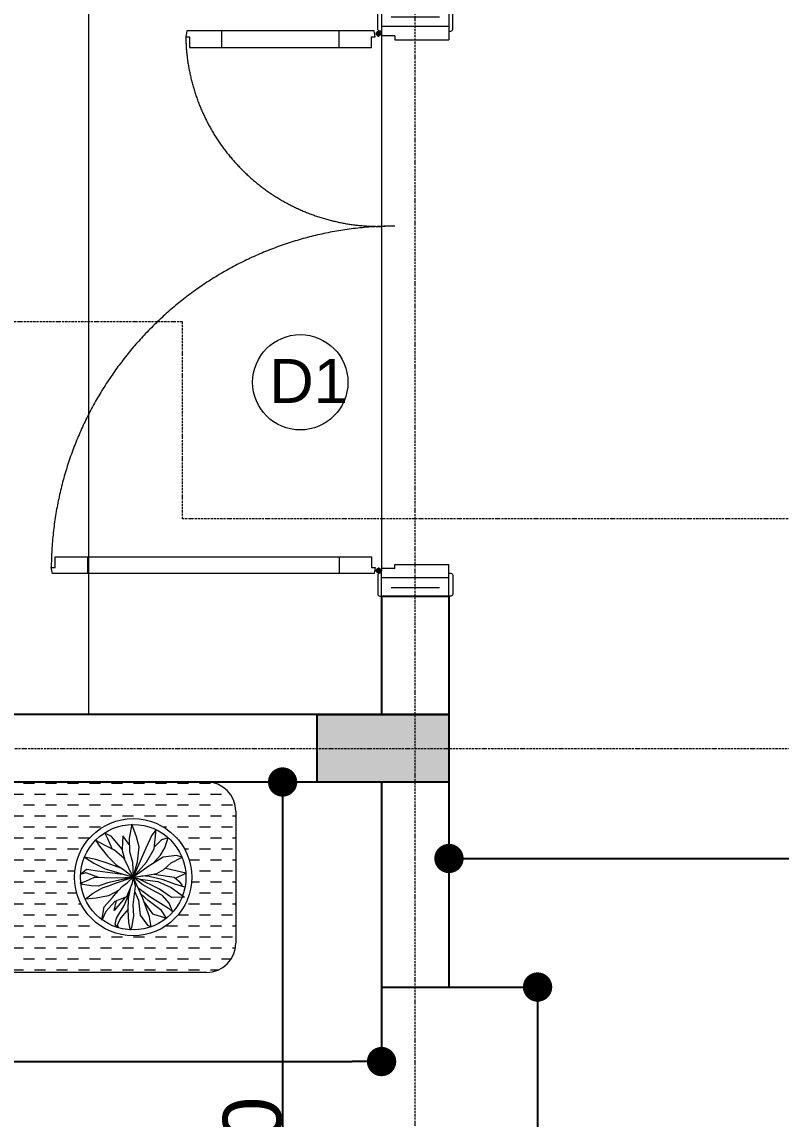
# Model space of a CAD drawing. Header units: millimetres. Extents: x -425671 to 598394, y -194194 to 343585.
# Drawn here: x 48812 to 51402, y 60911 to 64657 of the extents above; entities that cross this region are included whole.
import ezdxf

# ---------------------------------------------------------------- set-up
doc = ezdxf.new("R2010")
doc.units = ezdxf.units.MM
for name, pattern in [('ACAD_ISO10W100', [18, 12, -3, 0, -3]), ('DOT3', [0.06, 0, -0.06]), ('HIDDEN', [9.525, 6.35, -3.175])]:
    doc.linetypes.add(name, pattern=pattern)
for name, color, linetype, lineweight in [('230mm Wall', 250, 'Continuous', 25), ('Centre line', 30, 'Continuous', 9), ('Column', 250, 'Continuous', 25), ('Door', 250, 'Continuous', 15), ('Furniture', 250, 'Continuous', 5), ('Level', 250, 'Continuous', 13), ('Railing', 250, 'Continuous', 9), ('S-DIM', 30, 'Continuous', 13), ('TEXT', 30, 'DOT3', 9)]:
    doc.layers.add(name, color=color, linetype=linetype, lineweight=lineweight)
doc.styles.get("Standard").update_dxf_attribs({"font": 'arial.ttf'})
doc.dimstyles.new('ISO-25', dxfattribs={"dimtxt": 200, "dimasz": 180, "dimexe": 1.25, "dimexo": 0.625, "dimtad": 1, "dimtxsty": 'Standard', "dimblk": 'DOT', "dimcen": 2.5, "dimadec": 0, "dimazin": 0, "dimtfac": 1, "dimtmove": 0, "dimatfit": 3, "dimfxl": 0, "dimarcsym": 0})

# ---------------------------------------------------------------- blocks, each defined once
blk = doc.blocks.new('main door 2000')
at = {"layer": 'Door'}
for p, q in [((11493531.3952, 4446004.3746), (11493531.5603, 4446004.3746)), ((11493530.6984, 4446004.3264), (11493530.6945, 4446004.3069)), ((11493531.3374, 4446004.3264), (11493530.6984, 4446004.3264)), ((11493530.8179, 4446004.2705), (11493530.8179, 4446004.3264)), ((11493531.2179, 4446004.2705), (11493531.2179, 4446004.3264)), ((11493531.3413, 4446004.3069), (11493531.3374, 4446004.3264)), ((11493531.3524, 4446004.3069), (11493531.3524, 4446004.3277)), ((11493531.5927, 4446004.3421), (11493531.3627, 4446004.3421)), ((11493531.3627, 4446004.3421), (11493531.3627, 4446004.3096)), ((11493531.5927, 4446004.3421), (11493531.5927, 4446004.2967)), ((11493530.6945, 4446004.3069), (11493530.7075, 4446004.3069)), ((11493530.7075, 4446004.3069), (11493530.7075, 4446004.2705)), ((11493531.3283, 4446004.2705), (11493531.3283, 4446004.3069)), ((11493531.3283, 4446004.3069), (11493531.3413, 4446004.3069)), ((11493531.3627, 4446004.3173), (11493531.342, 4446004.3173)), ((11493531.4082, 4446004.3096), (11493531.3627, 4446004.3096)), ((11493531.4082, 4446004.3096), (11493531.4082, 4446004.2967)), ((11493531.4082, 4446004.2967), (11493531.5927, 4446004.2967)), ((11493530.7075, 4446004.2705), (11493531.3283, 4446004.2705)), ((11493530.2486, 4446002.4942), (11493530.2486, 4446002.5306)), ((11493530.2486, 4446002.5306), (11493531.3283, 4446002.5306)), ((11493530.359, 4446002.5306), (11493530.359, 4446002.4747)), ((11493531.2179, 4446002.5306), (11493531.2179, 4446002.4747)), ((11493531.3283, 4446002.5306), (11493531.3283, 4446002.4942)), ((11493530.2395, 4446002.4747), (11493530.2356, 4446002.4942)), ((11493530.2356, 4446002.4942), (11493530.2486, 4446002.4942)), ((11493531.3283, 4446002.4942), (11493531.3413, 4446002.4942)), ((11493531.3413, 4446002.4942), (11493531.3374, 4446002.4747)), ((11493531.3524, 4446002.4942), (11493531.3524, 4446002.4734)), ((11493531.4082, 4446002.4915), (11493531.3627, 4446002.4915)), ((11493531.3627, 4446002.459), (11493531.3627, 4446002.4915)), ((11493531.4082, 4446002.4915), (11493531.4082, 4446002.5044)), ((11493531.4082, 4446002.5044), (11493531.5927, 4446002.5044)), ((11493531.5927, 4446002.459), (11493531.5927, 4446002.5044)), ((11493531.3374, 4446002.4747), (11493530.2395, 4446002.4747)), ((11493531.3627, 4446002.4838), (11493531.342, 4446002.4838)), ((11493531.5927, 4446002.459), (11493531.3627, 4446002.459)), ((11493531.3952, 4446002.4265), (11493531.5603, 4446002.4265))]:
    blk.add_line(p, q, dxfattribs=at)
for points in [[(11493531.3563, 4446004.3973), (11493531.3627, 4446004.3973), (11493531.3627, 4446004.3259), (11493531.3563, 4446004.3259, -0.414214), (11493531.3498, 4446004.3324), (11493531.3498, 4446004.3908, -0.414214)], [(11493531.5992, 4446004.3973), (11493531.5927, 4446004.3973), (11493531.5927, 4446004.3259), (11493531.5992, 4446004.3259, 0.414214), (11493531.6057, 4446004.3324), (11493531.6057, 4446004.3908, 0.414214)], [(11493531.3563, 4446002.3973), (11493531.3627, 4446002.3973), (11493531.3627, 4446002.4752), (11493531.3563, 4446002.4752, 0.414214), (11493531.3498, 4446002.4687), (11493531.3498, 4446002.4038, 0.414214)], [(11493531.5992, 4446002.3973), (11493531.5927, 4446002.3973), (11493531.5927, 4446002.4752), (11493531.5992, 4446002.4752, -0.414214), (11493531.6057, 4446002.4687), (11493531.6057, 4446002.4038, -0.414214)]]:
    blk.add_lwpolyline(points, format="xyb", close=True, dxfattribs=at)
for centre, radius in [((11493531.3524, 4446004.3173), 0.00779), ((11493531.3524, 4446004.3173), 0.00519), ((11493531.3524, 4446002.4838), 0.00779), ((11493531.3524, 4446002.4838), 0.00519)]:
    blk.add_circle(centre, radius, dxfattribs=at)
at = {"layer": 'Door', "linetype": 'HIDDEN', "ltscale": 20}
for centre, radius, start, end in [((11493531.3524, 4446004.3173), 0.6579, 180.9048, 271.8297), ((11493531.4109, 4446002.485), 1.1753, 90.1312, 179.5493)]:
    blk.add_arc(centre, radius, start, end, dxfattribs=at)
blk = doc.blocks.new('Deco table')
at = {"layer": 'Furniture'}
for p, q in [((3450224.2, 863654.4), (3453224.2, 863654.4)), ((3453324.2, 863554.4), (3453324.2, 863104.4)), ((3453224.2, 863004.4), (3450224.2, 863004.4))]:
    blk.add_line(p, q, dxfattribs=at)
at = {"layer": 'Furniture', "linetype": 'Continuous', "transparency": 33554636}
for p, q in [((3452600.2, 863651), (3452637.7, 863651)), ((3452675.2, 863651), (3452712.7, 863651)), ((3452750.2, 863651), (3452787.7, 863651)), ((3452825.2, 863651), (3452862.7, 863651)), ((3452900.2, 863651), (3452937.7, 863651)), ((3452975.2, 863651), (3453012.7, 863651)), ((3453050.2, 863651), (3453087.7, 863651)), ((3453125.2, 863651), (3453162.7, 863651)), ((3453200.2, 863651), (3453237.7, 863651)), ((3452562.7, 863613.5), (3452600.2, 863613.5)), ((3452637.7, 863613.5), (3452675.2, 863613.5)), ((3452712.7, 863613.5), (3452750.2, 863613.5)), ((3452787.7, 863613.5), (3452825.2, 863613.5)), ((3452862.7, 863613.5), (3452900.2, 863613.5)), ((3452937.7, 863613.5), (3452975.2, 863613.5)), ((3453012.7, 863613.5), (3453050.2, 863613.5)), ((3453087.7, 863613.5), (3453125.2, 863613.5)), ((3453162.7, 863613.5), (3453200.2, 863613.5)), ((3453237.7, 863613.5), (3453275.2, 863613.5)), ((3452600.2, 863576), (3452637.7, 863576)), ((3452675.2, 863576), (3452712.7, 863576)), ((3452750.2, 863576), (3452787.7, 863576)), ((3452825.2, 863576), (3452862.7, 863576)), ((3452900.2, 863576), (3452937.7, 863576)), ((3452975.2, 863576), (3453012.7, 863576)), ((3453050.2, 863576), (3453087.7, 863576)), ((3453125.2, 863576), (3453162.7, 863576)), ((3453200.2, 863576), (3453237.7, 863576)), ((3453275.2, 863576), (3453312.7, 863576)), ((3452562.7, 863538.5), (3452600.2, 863538.5)), ((3452637.7, 863538.5), (3452675.2, 863538.5)), ((3452712.7, 863538.5), (3452750.2, 863538.5)), ((3452787.7, 863538.5), (3452825.2, 863538.5)), ((3452862.7, 863538.5), (3452900.2, 863538.5)), ((3452937.7, 863538.5), (3452975.2, 863538.5)), ((3453012.7, 863538.5), (3453050.2, 863538.5)), ((3453087.7, 863538.5), (3453125.2, 863538.5)), ((3453162.7, 863538.5), (3453200.2, 863538.5)), ((3453237.7, 863538.5), (3453275.2, 863538.5)), ((3453312.7, 863538.5), (3453324.2, 863538.5)), ((3452600.2, 863501), (3452637.7, 863501)), ((3452675.2, 863501), (3452712.7, 863501)), ((3452750.2, 863501), (3452787.7, 863501)), ((3452825.2, 863501), (3452862.7, 863501)), ((3453076.9, 863501), (3453087.7, 863501)), ((3453125.2, 863501), (3453162.7, 863501)), ((3453200.2, 863501), (3453237.7, 863501)), ((3453275.2, 863501), (3453312.7, 863501)), ((3452562.7, 863463.5), (3452600.2, 863463.5)), ((3452637.7, 863463.5), (3452675.2, 863463.5)), ((3452712.7, 863463.5), (3452750.2, 863463.5)), ((3452787.7, 863463.5), (3452825.2, 863463.5)), ((3453122.6, 863463.5), (3453125.2, 863463.5)), ((3453162.7, 863463.5), (3453200.2, 863463.5)), ((3453237.7, 863463.5), (3453275.2, 863463.5)), ((3453312.7, 863463.5), (3453324.2, 863463.5)), ((3452600.2, 863426), (3452637.7, 863426)), ((3452675.2, 863426), (3452712.7, 863426)), ((3452750.2, 863426), (3452787.7, 863426)), ((3453149.3, 863426), (3453162.7, 863426)), ((3453200.2, 863426), (3453237.7, 863426)), ((3453275.2, 863426), (3453312.7, 863426)), ((3452562.7, 863388.5), (3452600.2, 863388.5)), ((3452637.7, 863388.5), (3452675.2, 863388.5)), ((3452712.7, 863388.5), (3452750.2, 863388.5)), ((3453165.3, 863388.5), (3453200.2, 863388.5)), ((3453237.7, 863388.5), (3453275.2, 863388.5)), ((3453312.7, 863388.5), (3453324.2, 863388.5)), ((3452600.2, 863351), (3452637.7, 863351)), ((3452675.2, 863351), (3452712.7, 863351)), ((3452750.2, 863351), (3452775.4, 863351)), ((3453200.2, 863351), (3453237.7, 863351)), ((3453275.2, 863351), (3453312.7, 863351)), ((3452562.7, 863313.5), (3452600.2, 863313.5)), ((3452637.7, 863313.5), (3452675.2, 863313.5)), ((3452712.7, 863313.5), (3452750.2, 863313.5)), ((3453173.6, 863313.5), (3453200.2, 863313.5)), ((3453237.7, 863313.5), (3453275.2, 863313.5)), ((3453312.7, 863313.5), (3453324.2, 863313.5)), ((3452600.2, 863276), (3452637.7, 863276)), ((3452675.2, 863276), (3452712.7, 863276)), ((3452750.2, 863276), (3452781.4, 863276)), ((3453200.2, 863276), (3453237.7, 863276)), ((3453275.2, 863276), (3453312.7, 863276)), ((3452562.7, 863238.5), (3452600.2, 863238.5)), ((3452637.7, 863238.5), (3452675.2, 863238.5)), ((3452712.7, 863238.5), (3452750.2, 863238.5)), ((3452787.7, 863238.5), (3452796, 863238.5)), ((3453162.7, 863238.5), (3453200.2, 863238.5)), ((3453237.7, 863238.5), (3453275.2, 863238.5)), ((3453312.7, 863238.5), (3453324.2, 863238.5)), ((3452600.2, 863201), (3452637.7, 863201)), ((3452675.2, 863201), (3452712.7, 863201)), ((3452750.2, 863201), (3452787.7, 863201)), ((3453127.5, 863201), (3453162.7, 863201)), ((3453200.2, 863201), (3453237.7, 863201)), ((3453275.2, 863201), (3453312.7, 863201)), ((3452562.7, 863163.5), (3452600.2, 863163.5)), ((3452637.7, 863163.5), (3452675.2, 863163.5)), ((3452712.7, 863163.5), (3452750.2, 863163.5)), ((3452787.7, 863163.5), (3452825.2, 863163.5)), ((3453087.7, 863163.5), (3453125.2, 863163.5)), ((3453162.7, 863163.5), (3453200.2, 863163.5)), ((3453237.7, 863163.5), (3453275.2, 863163.5)), ((3453312.7, 863163.5), (3453324.2, 863163.5)), ((3452600.2, 863126), (3452637.7, 863126)), ((3452675.2, 863126), (3452712.7, 863126)), ((3452750.2, 863126), (3452787.7, 863126)), ((3452825.2, 863126), (3452862.7, 863126)), ((3452900.2, 863126), (3452937.7, 863126)), ((3452975.2, 863126), (3453012.7, 863126)), ((3453050.2, 863126), (3453087.7, 863126)), ((3453125.2, 863126), (3453162.7, 863126)), ((3453200.2, 863126), (3453237.7, 863126)), ((3453275.2, 863126), (3453312.7, 863126)), ((3452562.7, 863088.5), (3452600.2, 863088.5)), ((3452637.7, 863088.5), (3452675.2, 863088.5)), ((3452712.7, 863088.5), (3452750.2, 863088.5)), ((3452787.7, 863088.5), (3452825.2, 863088.5)), ((3452862.7, 863088.5), (3452900.2, 863088.5)), ((3452937.7, 863088.5), (3452975.2, 863088.5)), ((3453012.7, 863088.5), (3453050.2, 863088.5)), ((3453087.7, 863088.5), (3453125.2, 863088.5)), ((3453162.7, 863088.5), (3453200.2, 863088.5)), ((3453237.7, 863088.5), (3453275.2, 863088.5)), ((3453312.7, 863088.5), (3453322.9, 863088.5)), ((3452600.2, 863051), (3452637.7, 863051)), ((3452675.2, 863051), (3452712.7, 863051)), ((3452750.2, 863051), (3452787.7, 863051)), ((3452825.2, 863051), (3452862.7, 863051)), ((3452900.2, 863051), (3452937.7, 863051)), ((3452975.2, 863051), (3453012.7, 863051)), ((3453050.2, 863051), (3453087.7, 863051)), ((3453125.2, 863051), (3453162.7, 863051)), ((3453200.2, 863051), (3453237.7, 863051)), ((3453275.2, 863051), (3453308.8, 863051)), ((3452562.7, 863013.5), (3452600.2, 863013.5)), ((3452637.7, 863013.5), (3452675.2, 863013.5)), ((3452712.7, 863013.5), (3452750.2, 863013.5)), ((3452787.7, 863013.5), (3452825.2, 863013.5)), ((3452862.7, 863013.5), (3452900.2, 863013.5)), ((3452937.7, 863013.5), (3452975.2, 863013.5)), ((3453012.7, 863013.5), (3453050.2, 863013.5)), ((3453087.7, 863013.5), (3453125.2, 863013.5)), ((3453162.7, 863013.5), (3453200.2, 863013.5)), ((3453237.7, 863013.5), (3453265.9, 863013.5))]:
    blk.add_line(p, q, dxfattribs=at)
at = {"layer": 'Furniture', "color": 3}
for p, q in [((3452969.3, 863510.5), (3452960.2, 863462.1)), ((3452985.9, 863467.4), (3452969.3, 863510.5)), ((3453052.6, 863492.7), (3453037.3, 863472.6)), ((3453045.6, 863426.5), (3453052.6, 863492.7)), ((3452846.4, 863454.7), (3452858.9, 863435.4)), ((3452881.1, 863436.9), (3452846.4, 863454.7)), ((3452900.5, 863468.1), (3452877.6, 863480)), ((3452877.6, 863480), (3452886.7, 863461.4)), ((3452886.7, 863461.4), (3452901.9, 863425.7)), ((3452936.6, 863425), (3452900.5, 863468.1)), ((3452939.4, 863471.1), (3452936.6, 863425)), ((3452960.2, 863441.3), (3452939.4, 863471.1)), ((3452960.2, 863462.1), (3452961.6, 863416.8)), ((3452994.3, 863433.1), (3452985.9, 863467.4)), ((3453037.3, 863472.6), (3453017.2, 863428.7)), ((3453070.6, 863456.9), (3453047, 863433.1)), ((3453093.5, 863463.6), (3453070.6, 863456.9)), ((3453082.4, 863430.2), (3453093.5, 863463.6)), ((3452858.9, 863435.4), (3452886.7, 863401.2)), ((3452910.3, 863421.2), (3452881.1, 863436.9)), ((3452942.9, 863393.7), (3452910.3, 863421.2)), ((3452935.9, 863425), (3452944.3, 863392.2)), ((3452961.6, 863416.8), (3452972, 863380.3)), ((3453017.2, 863428.7), (3452974.2, 863329.4)), ((3452989.4, 863381.8), (3452994.3, 863433.1)), ((3453019.2, 863380.3), (3453045.6, 863426.5)), ((3453067.1, 863404.9), (3453082.4, 863430.2)), ((3452807.5, 863397.5), (3452840.1, 863377.4)), ((3452847.1, 863390), (3452807.5, 863397.5)), ((3452840.1, 863377.4), (3452878.3, 863358)), ((3452881.8, 863378.1), (3452847.1, 863390)), ((3452935.7, 863359.5), (3452881.8, 863378.1)), ((3452886.7, 863401.2), (3452915.8, 863372.2)), ((3452915.8, 863372.2), (3452945, 863353.6)), ((3452974.2, 863329.4), (3452942.9, 863393.7)), ((3452972, 863380.3), (3452974.2, 863329.4)), ((3452974.2, 863329.4), (3452989.4, 863381.8)), ((3452974.2, 863329.4), (3453019.2, 863380.3)), ((3453076.9, 863398.2), (3453030.4, 863369.9)), ((3453043.9, 863378.2), (3453067.1, 863404.9)), ((3453122, 863403.4), (3453076.9, 863398.2)), ((3453079, 863355.8), (3453103.9, 863378.8)), ((3453103.9, 863378.8), (3453141.4, 863397.5)), ((3453141.4, 863397.5), (3453122, 863403.4)), ((3452793.6, 863338.7), (3452815.2, 863356.5)), ((3452813.1, 863343.9), (3452793.6, 863338.7)), ((3452856.8, 863328.7), (3452813.1, 863343.9)), ((3452815.2, 863356.5), (3452852.6, 863351.3)), ((3452852.6, 863351.3), (3452937.7, 863340.3)), ((3452878.3, 863358), (3452974.2, 863329.4)), ((3452945, 863353.6), (3452974.2, 863329.4)), ((3453030.4, 863369.9), (3452974.2, 863329.4)), ((3452974.2, 863329.4), (3453015.8, 863335.7)), ((3453029, 863331.3), (3453003.8, 863334.1)), ((3453015.8, 863335.7), (3453055.3, 863341.7)), ((3453046.3, 863339.4), (3453114.4, 863329.8)), ((3453055.3, 863341.7), (3453079, 863355.8)), ((3453153.9, 863343.2), (3453085.2, 863359.5)), ((3453118.9, 863325.7), (3453153.9, 863343.2)), ((3452793.6, 863308.9), (3452812.4, 863316.4)), ((3452802.7, 863304.5), (3452793.6, 863308.9)), ((3452831.1, 863300), (3452802.7, 863304.5)), ((3452812.4, 863316.4), (3452842.2, 863329)), ((3452855.4, 863298.5), (3452831.1, 863300)), ((3452842.2, 863329), (3452876.2, 863328.3)), ((3452886, 863309.7), (3452855.4, 863298.5)), ((3452869.3, 863293.3), (3452892.9, 863301.5)), ((3452876.2, 863328.3), (3452919.3, 863327.5)), ((3452974.2, 863329.4), (3452886, 863309.7)), ((3452892.9, 863301.5), (3452913.7, 863308.9)), ((3452913.7, 863308.9), (3452974.2, 863329.4)), ((3452915.1, 863274), (3452936.6, 863297.8)), ((3452919.3, 863327.5), (3452974.2, 863329.4)), ((3452936.6, 863297.8), (3452954, 863309.7)), ((3452969.3, 863305.2), (3452951.2, 863262.8)), ((3452954, 863309.7), (3452974.2, 863329.4)), ((3452958.2, 863256.9), (3452965.7, 863296.9)), ((3452974.2, 863329.4), (3452969.3, 863305.2)), ((3452980.4, 863298.5), (3452973.4, 863235.3)), ((3453006.1, 863260.6), (3452974.2, 863329.4)), ((3452974.2, 863329.4), (3452998.4, 863323.1)), ((3452974.2, 863329.4), (3452980.4, 863298.5)), ((3453006.7, 863303.7), (3452974.2, 863329.4)), ((3453063.7, 863288.9), (3452990.5, 863325.1)), ((3452998.4, 863323.1), (3453058.8, 863314.9)), ((3453038, 863286.6), (3453006.7, 863303.7)), ((3453076.2, 863320.8), (3453029, 863331.3)), ((3453058.8, 863314.9), (3453103.9, 863294.1)), ((3453116.4, 863305.2), (3453076.2, 863320.8)), ((3453114.4, 863329.8), (3453129.6, 863316.4)), ((3453150.4, 863295.6), (3453116.4, 863305.2)), ((3453129.6, 863316.4), (3453141.4, 863300.8)), ((3452810.3, 863253.9), (3452835.3, 863274)), ((3452835.3, 863274), (3452869.3, 863293.3)), ((3452890.1, 863265.8), (3452847.8, 863258.4)), ((3452875.5, 863228.6), (3452904, 863259.8)), ((3452924.1, 863283.9), (3452890.1, 863265.8)), ((3452904, 863259.8), (3452915.1, 863274)), ((3452946.3, 863260.6), (3452908.9, 863216)), ((3452951.2, 863262.8), (3452911.6, 863246.5)), ((3452943.6, 863232.3), (3452961.9, 863275.9)), ((3452978.5, 863281.4), (3452992.2, 863250.9)), ((3452990.5, 863294.2), (3453030.4, 863263.6)), ((3453025.5, 863249.4), (3453001.9, 863271)), ((3453029.7, 863193.7), (3453006.1, 863260.6)), ((3453030.4, 863263.6), (3453067.1, 863241.3)), ((3453074.1, 863267.3), (3453038, 863286.6)), ((3453105.3, 863260.6), (3453063.7, 863288.9)), ((3453097, 863241.3), (3453074.1, 863267.3)), ((3453103.9, 863294.1), (3453149.1, 863261.3)), ((3453149.1, 863261.3), (3453105.3, 863260.6)), ((3452847.8, 863258.4), (3452810.3, 863253.9)), ((3452867.2, 863182.5), (3452875.5, 863228.6)), ((3452911.6, 863246.5), (3452881.1, 863212.3)), ((3452908.9, 863216), (3452917.2, 863249.4)), ((3452917.2, 863189.2), (3452943.6, 863232.3)), ((3452956.8, 863216.7), (3452958.2, 863256.9)), ((3452973.4, 863235.3), (3452974.8, 863198.1)), ((3452992.2, 863250.9), (3452997.7, 863199.6)), ((3453011.8, 863244.3), (3453040.1, 863204.8)), ((3453070.6, 863216), (3453025.5, 863249.4)), ((3453067.1, 863241.3), (3453094.2, 863224.2)), ((3453094.2, 863224.2), (3453109.5, 863210)), ((3453109.5, 863210), (3453097, 863241.3)), ((3452881.1, 863212.3), (3452867.2, 863182.5)), ((3452913, 863169.1), (3452917.2, 863189.2)), ((3452932.5, 863190.7), (3452920.7, 863169.1)), ((3452956.9, 863220.4), (3452932.5, 863190.7)), ((3452959.5, 863174.3), (3452956.8, 863216.7)), ((3452974.8, 863198.1), (3452968.6, 863157.2)), ((3452997.7, 863199.6), (3453023.4, 863165.4)), ((3453035.9, 863160.2), (3453029.7, 863193.7)), ((3453040.1, 863204.8), (3453087.3, 863189.2)), ((3453087.3, 863189.2), (3453070.6, 863216)), ((3452921.4, 863156.5), (3452913, 863169.1)), ((3452920.7, 863169.1), (3452921.4, 863156.5)), ((3452965.1, 863148.3), (3452959.5, 863174.3)), ((3452968.6, 863157.2), (3452965.1, 863148.3)), ((3453023.4, 863165.4), (3453035.9, 863160.2))]:
    blk.add_line(p, q, dxfattribs=at)
at = {"layer": 'Furniture'}
for radius in [200, 180]:
    blk.add_circle((3452974.2, 863329.4), radius, dxfattribs=at)
for centre, start, end in [((3453224.2, 863554.4), 0, 90), ((3453224.2, 863104.4), 270, 0)]:
    blk.add_arc(centre, 100, start, end, dxfattribs=at)
blk = doc.blocks.new('_Dot')
at = {"color": 0, "linetype": 'ByBlock', "lineweight": -2}
blk.add_line((-0.5, 0), (-1, 0), dxfattribs=at)
at = {"color": 0, "linetype": 'ByBlock', "const_width": 0.5}
blk.add_lwpolyline([(-0.25, 0, 1), (0.25, 0, 1)], format="xyb", close=True, dxfattribs=at)
blk = doc.blocks.new('*D186')
at = {"layer": 'Defpoints', "color": 0, "transparency": 16777216}
for p in [(50269, 62291.8), (56469, 62291.8), (56469, 61800.8)]:
    blk.add_point(p, dxfattribs=at)
at = {"layer": 'S-DIM', "color": 0, "lineweight": -2, "transparency": 16777216}
for p, q in [((50269, 62291.2), (50269, 61799.6)), ((56469, 62291.2), (56469, 61799.6)), ((50369, 61800.8), (56369, 61800.8))]:
    blk.add_line(p, q, dxfattribs=at)
at = {"layer": 'S-DIM', "color": 0, "lineweight": -2, "transparency": 16777216, "xscale": 100, "yscale": 100, "zscale": 100, "rotation": 180}
blk.add_blockref('_Dot', (50269, 61800.8), dxfattribs=at)
at = {"layer": 'S-DIM', "color": 0, "lineweight": -2, "transparency": 16777216, "xscale": 100, "yscale": 100, "zscale": 100}
blk.add_blockref('_Dot', (56469, 61800.8), dxfattribs=at)
at = {"layer": 'S-DIM', "color": 0, "transparency": 16777216, "insert": (53369, 61903.6), "char_height": 200, "attachment_point": 5}
blk.add_mtext('6200', dxfattribs=at)
blk = doc.blocks.new('*D187')
at = {"layer": 'Defpoints', "color": 0, "transparency": 16777216}
for p in [(50039, 62061.8), (49701.3, 59291.8), (50039, 59291.8)]:
    blk.add_point(p, dxfattribs=at)
at = {"layer": 'S-DIM', "color": 0, "lineweight": -2, "transparency": 16777216}
for p, q in [((50038.4, 62061.8), (49700, 62061.8)), ((49701.3, 61961.8), (49701.3, 59391.8)), ((50038.4, 59291.8), (49700, 59291.8))]:
    blk.add_line(p, q, dxfattribs=at)
at = {"layer": 'S-DIM', "color": 0, "lineweight": -2, "transparency": 16777216, "xscale": 100, "yscale": 100, "zscale": 100}
for p, rotation in [((49701.3, 62061.8), 90), ((49701.3, 59291.8), 270)]:
    blk.add_blockref('_Dot', p, dxfattribs=dict(at, rotation=rotation))
at = {"layer": 'S-DIM', "color": 0, "transparency": 16777216, "insert": (49598.6, 60676.8), "char_height": 200, "attachment_point": 5, "rotation": 90}
blk.add_mtext('2770', dxfattribs=at)
blk = doc.blocks.new('*D188')
at = {"layer": 'Defpoints', "color": 0, "transparency": 16777216}
for p in [(45844, 62061.8), (50039, 62061.8), (50039, 61107.4)]:
    blk.add_point(p, dxfattribs=at)
at = {"layer": 'S-DIM', "color": 0, "lineweight": -2, "transparency": 16777216}
for p, q in [((45844, 62061.2), (45844, 61106.2)), ((50039, 62061.2), (50039, 61106.2)), ((45944, 61107.4), (49939, 61107.4))]:
    blk.add_line(p, q, dxfattribs=at)
at = {"layer": 'S-DIM', "color": 0, "lineweight": -2, "transparency": 16777216, "xscale": 100, "yscale": 100, "zscale": 100, "rotation": 180}
blk.add_blockref('_Dot', (45844, 61107.4), dxfattribs=at)
at = {"layer": 'S-DIM', "color": 0, "lineweight": -2, "transparency": 16777216, "xscale": 100, "yscale": 100, "zscale": 100}
blk.add_blockref('_Dot', (50039, 61107.4), dxfattribs=at)
at = {"layer": 'S-DIM', "color": 0, "transparency": 16777216, "insert": (47941.5, 61210.2), "char_height": 200, "attachment_point": 5}
blk.add_mtext('4195', dxfattribs=at)
blk = doc.blocks.new('*D198')
at = {"layer": 'Defpoints', "color": 0, "transparency": 16777216}
for p in [(50269, 61361.8), (50269, 59761.8), (50571.3, 59761.8)]:
    blk.add_point(p, dxfattribs=at)
at = {"layer": 'S-DIM', "color": 0, "lineweight": -2, "transparency": 16777216}
for p, q in [((50269.7, 61361.8), (50572.6, 61361.8)), ((50571.3, 61261.8), (50571.3, 59861.8)), ((50269.7, 59761.8), (50572.6, 59761.8))]:
    blk.add_line(p, q, dxfattribs=at)
at = {"layer": 'S-DIM', "color": 0, "lineweight": -2, "transparency": 16777216, "xscale": 100, "yscale": 100, "zscale": 100}
for p, rotation in [((50571.3, 61361.8), 90), ((50571.3, 59761.8), 270)]:
    blk.add_blockref('_Dot', p, dxfattribs=dict(at, rotation=rotation))
at = {"layer": 'S-DIM', "color": 0, "transparency": 16777216, "insert": (50468.6, 60561.8), "char_height": 200, "attachment_point": 5, "rotation": 90}
blk.add_mtext('1600', dxfattribs=at)
blk = doc.blocks.new('d11')
at = {"layer": 'TEXT', "linetype": 'Continuous'}
blk.add_circle((543716.9, -502204.7), 162.7, dxfattribs=at)
at = {"layer": 'TEXT', "linetype": 'Continuous', "insert": (543611.5, -502125.2), "char_height": 150, "attachment_point": 1}
blk.add_mtext_dynamic_manual_height_columns('D1', width=1461.889, gutter_width=12.5, heights=[0], dxfattribs=at)

msp = doc.modelspace()

# ---------------------------------------------------------------- hatches: boundary and pattern name
at = {"layer": 'Column', "transparency": 33554687}
h = msp.add_hatch(color=256, dxfattribs=at)
h.dxf.hatch_style = 1
h.paths.add_polyline_path([(56699.03, 56461.756), (56469.03, 56461.756), (56469.03, 56011.756), (56699.03, 56011.756)])
h.paths.add_polyline_path([(50269.03, 56461.756), (50039.03, 56461.756), (50039.03, 56011.756), (50269.03, 56011.756)])
h.paths.add_polyline_path([(45844.03, 56461.756), (45614.03, 56461.756), (45614.03, 56011.756), (45844.03, 56011.756)])
h.paths.add_polyline_path([(45844.03, 62291.777), (45614.03, 62291.777), (45614.03, 61841.777), (45844.03, 61841.777)])
h.paths.add_polyline_path([(50269.03, 62291.777), (49819.03, 62291.777), (49819.03, 62061.777), (50269.03, 62061.777)])
h.paths.add_polyline_path([(56699.03, 62441.777), (56469.03, 62441.777), (56469.03, 61991.777), (56699.03, 61991.777)])
h.paths.add_polyline_path([(58429.03, 62291.777), (58199.03, 62291.777), (58199.03, 62061.777), (58429.03, 62061.777)])
h.paths.add_polyline_path([(58429.03, 65331.777), (58199.03, 65331.777), (58199.03, 65101.777), (58429.03, 65101.777)])
h.paths.add_polyline_path([(56699.03, 65331.777), (56249.03, 65331.777), (56249.03, 65101.777), (56699.03, 65101.777)])
h.paths.add_polyline_path([(53219.03, 65331.777), (52769.03, 65331.777), (52769.03, 65101.777), (53219.03, 65101.777)])
h.paths.add_polyline_path([(50269.03, 65331.777), (49819.03, 65331.777), (49819.03, 65101.777), (50269.03, 65101.777)])
h.paths.add_polyline_path([(47409.03, 65331.777), (46959.03, 65331.777), (46959.03, 65101.777), (47409.03, 65101.777)])
h.paths.add_polyline_path([(44339.03, 68401.777), (44109.03, 68401.777), (44109.03, 68171.777), (44339.03, 68171.777)])
h.paths.add_polyline_path([(47189.03, 68401.777), (46959.03, 68401.777), (46959.03, 68171.777), (47189.03, 68171.777)])
h.paths.add_polyline_path([(52999.03, 70331.777), (52549.03, 70331.777), (52549.03, 70101.777), (52999.03, 70101.777)])
h.paths.add_polyline_path([(56699.03, 70331.777), (56249.03, 70331.777), (56249.03, 70101.777), (56699.03, 70101.777)])
h.paths.add_polyline_path([(47189.03, 70331.777), (46959.03, 70331.777), (46959.03, 70101.777), (47189.03, 70101.777)])
h.paths.add_polyline_path([(44339.03, 70331.777), (44109.03, 70331.777), (44109.03, 70101.777), (44339.03, 70101.777)])
h.paths.add_polyline_path([(44339.03, 74101.777), (44109.03, 74101.777), (44109.03, 73651.777), (44339.03, 73651.777)])
h.paths.add_polyline_path([(47409.03, 74101.777), (46959.03, 74101.777), (46959.03, 73871.777), (47409.03, 73871.777)])
h.paths.add_polyline_path([(52999.03, 74101.777), (52549.03, 74101.777), (52549.03, 73871.777), (52999.03, 73871.777)])
h.paths.add_polyline_path([(56699.03, 74101.777), (56249.03, 74101.777), (56249.03, 73871.777), (56699.03, 73871.777)])

# ---------------------------------------------------------------- linework, layer by layer
at = {"layer": '230mm Wall', "transparency": 33554687}
for p, q in [((50039.03, 62696.777), (50039.03, 62291.777)), ((50039.03, 62061.777), (50039.03, 61361.777)), ((50269.03, 62061.777), (50269.03, 61361.777))]:
    msp.add_line(p, q, dxfattribs=at)
at = {"layer": '230mm Wall'}
for p, q in [((50039.03, 62696.777), (50269.03, 62696.777)), ((50269.03, 62291.777), (45614.03, 62291.777)), ((50039.03, 62061.777), (45844.03, 62061.777)), ((50039.03, 61361.777), (50269.03, 61361.777))]:
    msp.add_line(p, q, dxfattribs=at)
at = {"layer": '230mm Wall', "linetype": 'Continuous', "ltscale": 5, "transparency": 33554687}
msp.add_line((50269.03, 62696.777), (50269.03, 62291.777), dxfattribs=at)
at = {"layer": 'Centre line', "linetype": 'ACAD_ISO10W100', "ltscale": 0.6}
for p, q in [((50154.023, 48101.777), (50154.05, 80101.777)), ((37039.03, 62176.777), (63039.03, 62176.777))]:
    msp.add_line(p, q, dxfattribs=at)
msp.add_lwpolyline([(63775.22, 63550.004), (57278.523, 63550.004), (57278.523, 62960.47), (49359.352, 62960.47), (49359.352, 63632.475), (36289.859, 63632.475)], dxfattribs=at)
at = {"layer": 'Column'}
msp.add_lwpolyline([(49819.03, 62291.777), (50269.03, 62291.777), (50269.03, 62061.777), (49819.03, 62061.777)], close=True, dxfattribs=at)
at = {"layer": 'Level', "ltscale": 0.2}
for p, q in [((49039.03, 65101.777), (49039.03, 62291.777)), ((50039.03, 64616.759), (50039.03, 62783.288))]:
    msp.add_line(p, q, dxfattribs=at)

# ---------------------------------------------------------------- block references
at = {"layer": 'Door', "xscale": 999.9999999999999, "yscale": 999.9999999999999, "zscale": 999.9999999999999, "rotation": 359.9999999937033}
msp.add_blockref('main door 2000', (-11493481324.206, -4445939699.266), dxfattribs=at)
at = {"layer": 'Railing'}
msp.add_blockref('Deco table', (-3403782.66, -801592.608), dxfattribs=at)
at = {"layer": 'TEXT', "linetype": 'Continuous'}
msp.add_blockref('d11', (-493955.287, 565631.206), dxfattribs=at)

# ---------------------------------------------------------------- dimensions: what is measured, and where the dimension line sits
at = {"layer": 'S-DIM'}
for base, p1, p2, picture, middle in [((56469.03, 61800.821), (50269.03, 62291.777), (56469.03, 62291.777), '*D186', (53369.03, 61903.561)), ((50039.03, 61107.441), (45844.03, 62061.777), (50039.03, 62061.777), '*D188', (47941.53, 61210.181))]:
    dim = msp.add_linear_dim(base=base, p1=p1, p2=p2, dimstyle='ISO-25', override={"dimasz": 100}, dxfattribs=at)
    dim.commit()
    dim.dimension.update_dxf_attribs({"geometry": picture, "text_midpoint": middle})
for base, p1, p2, picture, middle in [((49701.292, 59291.777), (50039.03, 62061.777), (50039.03, 59291.777), '*D187', (49598.553, 60676.777)), ((50571.307, 59761.777), (50269.03, 61361.777), (50269.03, 59761.777), '*D198', (50468.568, 60561.777))]:
    dim = msp.add_linear_dim(base=base, p1=p1, p2=p2, angle=90, dimstyle='ISO-25', override={"dimasz": 100}, dxfattribs=at)
    dim.commit()
    dim.dimension.update_dxf_attribs({"geometry": picture, "text_midpoint": middle})

doc.saveas('drawing.dxf')
